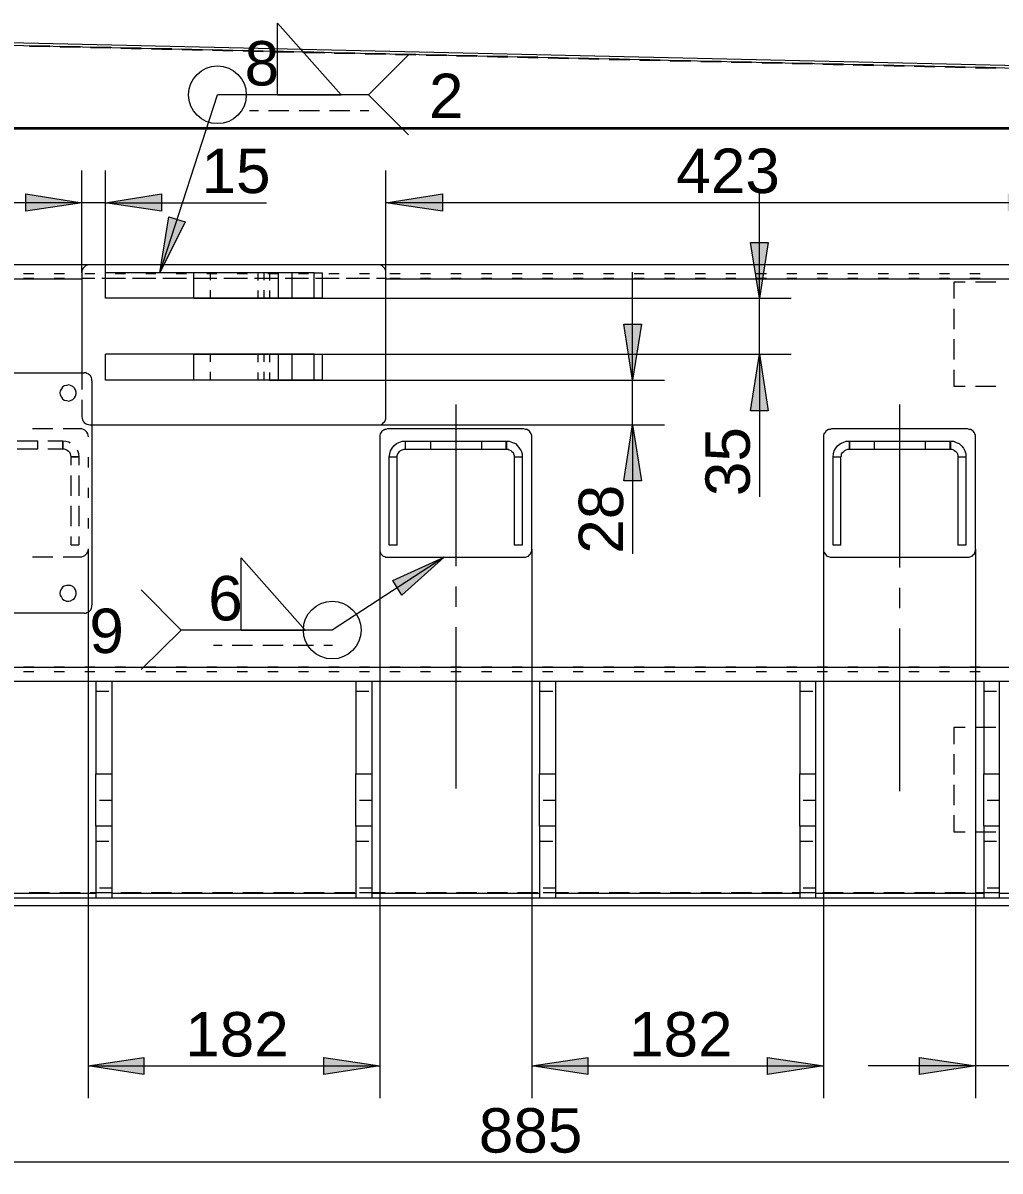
# Model space of a CAD drawing. Header units: millimetres. Extents: x 3 to 591, y 5 to 206.
# Drawn here: x 66 to 127, y 86 to 157.7 of the extents above; entities that cross this region are included whole.
import ezdxf

# ---------------------------------------------------------------- set-up
doc = ezdxf.new("R2010")
doc.units = ezdxf.units.MM

msp = doc.modelspace()

# ---------------------------------------------------------------- hatches: boundary and pattern name
h = msp.add_hatch(color=7)
h.paths.add_polyline_path([(141.746111, 146.473333), (138.253611, 145.944167), (138.253611, 147.037778)])
h.paths.add_polyline_path([(131.727222, 146.473333), (135.255, 147.037778), (135.255, 145.944167)])
h.paths.add_polyline_path([(54.2925, 189.688611), (57.785, 190.217778), (57.785, 189.124167)])
h.paths.add_polyline_path([(53.234167, 189.688611), (49.741667, 189.124167), (49.741667, 190.217778)])
h.paths.add_polyline_path([(130.951111, 92.604167), (134.478889, 93.133333), (134.478889, 92.075)])
h.paths.add_polyline_path([(125.447778, 92.604167), (121.955278, 92.075), (121.955278, 93.133333)])
h.paths.add_polyline_path([(130.951111, 146.473333), (127.458611, 145.944167), (127.458611, 147.037778)])
h.paths.add_polyline_path([(88.653056, 146.473333), (92.180833, 147.037778), (92.180833, 145.944167)])
at = {"true_color": 0x0000ff}
h = msp.add_hatch(color=5, dxfattribs=at)
h.paths.add_polyline_path([(55.068611, 147.672778), (52.352222, 149.965833), (53.163611, 150.671389)])
h.paths.add_polyline_path([(136.948333, 113.700278), (139.453056, 116.205), (140.088056, 115.358333)])
h.paths.add_polyline_path([(92.286667, 124.354167), (89.640833, 121.990556), (89.076389, 122.907778)])
h.paths.add_polyline_path([(74.541944, 142.098889), (75.106389, 145.591389), (76.129444, 145.273889)])
h = msp.add_hatch(color=7)
h.paths.add_polyline_path([(71.155278, 146.473333), (74.647778, 147.037778), (74.647778, 145.944167)])
h.paths.add_polyline_path([(69.673611, 146.473333), (66.181111, 145.944167), (66.181111, 147.037778)])
h.paths.add_polyline_path([(250.860278, 86.606944), (254.388056, 87.136111), (254.388056, 86.0425)])
h.paths.add_polyline_path([(232.057222, 86.606944), (228.564722, 86.0425), (228.564722, 87.136111)])
h = msp.add_hatch(color=7)
h.paths.add_polyline_path([(111.971667, 137.018889), (112.500833, 133.491111), (111.407222, 133.491111)])
h.paths.add_polyline_path([(111.971667, 140.511389), (111.407222, 144.003889), (112.500833, 144.003889)])
h = msp.add_hatch(color=7)
h.paths.add_polyline_path([(104.034167, 132.609167), (104.598611, 129.116667), (103.505, 129.116667)])
h.paths.add_polyline_path([(104.034167, 135.396111), (103.505, 138.888611), (104.598611, 138.888611)])
h.paths.add_polyline_path([(154.375556, 114.688056), (153.846389, 118.215833), (154.904722, 118.215833)])
h.paths.add_polyline_path([(154.375556, 137.512778), (154.904722, 134.020278), (153.846389, 134.020278)])
h.paths.add_polyline_path([(135.219722, 102.587778), (135.748889, 99.095278), (134.690556, 99.095278)])
h.paths.add_polyline_path([(135.219722, 107.209167), (134.690556, 110.701667), (135.748889, 110.701667)])
h = msp.add_hatch(color=7)
h.paths.add_polyline_path([(70.061667, 92.604167), (73.554167, 93.133333), (73.554167, 92.075)])
h.paths.add_polyline_path([(88.265, 92.604167), (84.7725, 92.075), (84.7725, 93.133333)])
h = msp.add_hatch(color=7)
h.paths.add_polyline_path([(97.754722, 92.604167), (101.247222, 93.133333), (101.247222, 92.075)])
h.paths.add_polyline_path([(115.958056, 92.604167), (112.465556, 92.075), (112.465556, 93.133333)])

# ---------------------------------------------------------------- linework, layer by layer
at = {"color": 5, "lineweight": 0, "true_color": 0x0000ff}
for points in [[(81.879722, 153.211389), (81.879722, 157.691667)], [(81.879722, 157.691667), (85.866111, 153.211389)], [(90.064167, 155.716111), (87.559444, 153.211389)], [(74.541944, 142.098889), (78.140278, 153.211389)], [(87.559444, 153.211389), (78.140278, 153.211389)], [(81.879722, 153.211389), (85.866111, 153.211389)], [(90.064167, 150.706667), (87.559444, 153.211389)], [(79.621944, 119.803333), (79.621944, 124.318889)], [(79.621944, 124.318889), (83.608333, 119.803333)], [(92.286667, 124.354167), (85.301667, 119.803333)], [(73.377778, 122.308056), (75.8825, 119.803333)], [(73.377778, 117.333889), (75.8825, 119.803333)], [(85.301667, 119.803333), (75.8825, 119.803333)], [(79.621944, 119.803333), (83.608333, 119.803333)]]:
    msp.add_lwpolyline(points, dxfattribs=at)
at = {"color": 7, "lineweight": 0}
for points in [[(55.068611, 156.703889), (130.951111, 154.975278)], [(130.951111, 154.798889), (55.068611, 156.5275)], [(66.398957, 156.29474), (67.668627, 156.265791)], [(67.669616, 156.200422), (66.399946, 156.229372)], [(68.303462, 156.251316), (69.573132, 156.222367)], [(70.207967, 156.207892), (71.477637, 156.178943)], [(69.574121, 156.156998), (68.304451, 156.185948)], [(71.478626, 156.113573), (70.208956, 156.142523)], [(72.112472, 156.164468), (73.382142, 156.135519)], [(73.383131, 156.070149), (72.113461, 156.099098)], [(74.016977, 156.121044), (75.286647, 156.092095)], [(75.287636, 156.026724), (74.017966, 156.055674)], [(75.921482, 156.077621), (77.191152, 156.048671)], [(77.192141, 155.983299), (75.922471, 156.012249)], [(77.825987, 156.034197), (79.095657, 156.005247)], [(79.096646, 155.939875), (77.826976, 155.968824)], [(79.730492, 155.990773), (81.000162, 155.961823)], [(81.001151, 155.89645), (79.731481, 155.9254)], [(81.634997, 155.947349), (82.904667, 155.918399)], [(82.905656, 155.853025), (81.635986, 155.881975)], [(83.539502, 155.903925), (84.809172, 155.874975)], [(84.810161, 155.809601), (83.540491, 155.83855)], [(85.444007, 155.860501), (86.713677, 155.831551)], [(86.714666, 155.766176), (85.444996, 155.795126)], [(87.348512, 155.817077), (88.618183, 155.788127)], [(88.619171, 155.722751), (87.349501, 155.751701)], [(89.253018, 155.773653), (90.522688, 155.744704)], [(90.523676, 155.679327), (89.254006, 155.708276)], [(91.157523, 155.730229), (92.427193, 155.70128)], [(92.428181, 155.635902), (91.158511, 155.664852)], [(93.062028, 155.686805), (94.331698, 155.657856)], [(94.332686, 155.592477), (93.063016, 155.621427)], [(94.966533, 155.643381), (96.236203, 155.614432)], [(96.237191, 155.549053), (94.967521, 155.578002)], [(96.871038, 155.599957), (98.140708, 155.571008)], [(98.141696, 155.505628), (96.872026, 155.534578)], [(98.775543, 155.556533), (100.045213, 155.527584)], [(100.046201, 155.462203), (98.776531, 155.491153)], [(100.680048, 155.513109), (101.949718, 155.48416)], [(101.950706, 155.418779), (100.681036, 155.447729)], [(102.584553, 155.469685), (103.854223, 155.440736)], [(103.855211, 155.375354), (102.585541, 155.404304)], [(104.489058, 155.426261), (105.758728, 155.397312)], [(105.759716, 155.331929), (104.490046, 155.360879)], [(106.393563, 155.382837), (107.663233, 155.353888)], [(107.664221, 155.288505), (106.394551, 155.317455)], [(108.298068, 155.339413), (109.567738, 155.310464)], [(109.568726, 155.24508), (108.299056, 155.27403)], [(110.202573, 155.295989), (111.472243, 155.26704)], [(111.473231, 155.201655), (110.203561, 155.230605)], [(112.107078, 155.252565), (113.376748, 155.223616)], [(113.377736, 155.158231), (112.108066, 155.187181)], [(114.011583, 155.209141), (115.281253, 155.180192)], [(115.282241, 155.114806), (114.012571, 155.143756)], [(115.916088, 155.165717), (117.185758, 155.136768)], [(117.186746, 155.071382), (115.917076, 155.100331)], [(117.820593, 155.122293), (119.090263, 155.093344)], [(119.091251, 155.027957), (117.821581, 155.056907)], [(119.725098, 155.078869), (120.994768, 155.04992)], [(120.995756, 154.984532), (119.726086, 155.013482)], [(121.629603, 155.035446), (122.899273, 155.006496)], [(122.900261, 154.941108), (121.630591, 154.970057)], [(123.534108, 154.992022), (124.803778, 154.963072)], [(124.804766, 154.897683), (123.535096, 154.926633)], [(125.438613, 154.948598), (126.708283, 154.919648)], [(126.709271, 154.854258), (125.439601, 154.883208)], [(80.69326, 152.219942), (80.148924, 152.219942)], [(82.59826, 152.219942), (81.32826, 152.219942)], [(84.50326, 152.219942), (83.23326, 152.219942)], [(86.40826, 152.219942), (85.13826, 152.219942)], [(87.587243, 152.219942), (87.04326, 152.219942)], [(55.068611, 151.165278), (130.951111, 151.165278)], [(130.951111, 151.059444), (55.068611, 151.059444)], [(66.391614, 151.112432), (67.661614, 151.112432)], [(67.661649, 151.078847), (66.391649, 151.078847)], [(68.296614, 151.112432), (69.566614, 151.112432)], [(69.566649, 151.078847), (68.296649, 151.078847)], [(70.201614, 151.112432), (71.471614, 151.112432)], [(71.471649, 151.078847), (70.201649, 151.078847)], [(72.106614, 151.112432), (73.376614, 151.112432)], [(73.376649, 151.078847), (72.106649, 151.078847)], [(74.011614, 151.112432), (75.281614, 151.112432)], [(75.281649, 151.078847), (74.011649, 151.078847)], [(75.916614, 151.112432), (77.186614, 151.112432)], [(77.186649, 151.078847), (75.916649, 151.078847)], [(77.821614, 151.112432), (79.091614, 151.112432)], [(79.091649, 151.078847), (77.821649, 151.078847)], [(79.726614, 151.112432), (80.996614, 151.112432)], [(80.996649, 151.078847), (79.726649, 151.078847)], [(81.631614, 151.112432), (82.901614, 151.112432)], [(82.901649, 151.078847), (81.631649, 151.078847)], [(83.536614, 151.112432), (84.806614, 151.112432)], [(84.806649, 151.078847), (83.536649, 151.078847)], [(85.441614, 151.112432), (86.711614, 151.112432)], [(86.711649, 151.078847), (85.441649, 151.078847)], [(87.346614, 151.112432), (88.616614, 151.112432)], [(88.616649, 151.078847), (87.346649, 151.078847)], [(89.251614, 151.112432), (90.521614, 151.112432)], [(90.521649, 151.078847), (89.251649, 151.078847)], [(91.156614, 151.112432), (92.426614, 151.112432)], [(92.426649, 151.078847), (91.156649, 151.078847)], [(93.061614, 151.112432), (94.331614, 151.112432)], [(94.331649, 151.078847), (93.061649, 151.078847)], [(94.966614, 151.112432), (96.236614, 151.112432)], [(96.236649, 151.078847), (94.966649, 151.078847)], [(96.871614, 151.112432), (98.141614, 151.112432)], [(98.141649, 151.078847), (96.871649, 151.078847)], [(98.776614, 151.112432), (100.046614, 151.112432)], [(100.046649, 151.078847), (98.776649, 151.078847)], [(100.681614, 151.112432), (101.951614, 151.112432)], [(101.951649, 151.078847), (100.681649, 151.078847)], [(102.586614, 151.112432), (103.856614, 151.112432)], [(103.856649, 151.078847), (102.586649, 151.078847)], [(104.491614, 151.112432), (105.761614, 151.112432)], [(105.761649, 151.078847), (104.491649, 151.078847)], [(106.396614, 151.112432), (107.666614, 151.112432)], [(107.666649, 151.078847), (106.396649, 151.078847)], [(108.301614, 151.112432), (109.571614, 151.112432)], [(109.571649, 151.078847), (108.301649, 151.078847)], [(110.206614, 151.112432), (111.476614, 151.112432)], [(111.476649, 151.078847), (110.206649, 151.078847)], [(112.111614, 151.112432), (113.381614, 151.112432)], [(113.381649, 151.078847), (112.111649, 151.078847)], [(114.016614, 151.112432), (115.286614, 151.112432)], [(115.286649, 151.078847), (114.016649, 151.078847)], [(115.921614, 151.112432), (117.191614, 151.112432)], [(117.191649, 151.078847), (115.921649, 151.078847)], [(117.826614, 151.112432), (119.096614, 151.112432)], [(119.096649, 151.078847), (117.826649, 151.078847)], [(119.731614, 151.112432), (121.001614, 151.112432)], [(121.001649, 151.078847), (119.731649, 151.078847)], [(121.636614, 151.112432), (122.906614, 151.112432)], [(122.906649, 151.078847), (121.636649, 151.078847)], [(123.541614, 151.112432), (124.811614, 151.112432)], [(124.811649, 151.078847), (123.541649, 151.078847)], [(125.446614, 151.112432), (126.716614, 151.112432)], [(126.716649, 151.078847), (125.446649, 151.078847)], [(69.673611, 142.098889), (69.673611, 148.484167)], [(71.155278, 142.098889), (71.155278, 148.484167)], [(88.653056, 142.098889), (88.653056, 148.484167)], [(111.971667, 140.511389), (111.971667, 147.249444)], [(69.673611, 146.473333), (62.935556, 146.473333)], [(71.155278, 146.473333), (69.673611, 146.473333)], [(71.155278, 146.473333), (81.209444, 146.473333)], [(130.951111, 146.473333), (88.653056, 146.473333)], [(70.1675, 142.592778), (55.068611, 142.592778)], [(70.1675, 142.592778), (70.061667, 142.592778), (69.955833, 142.5575), (69.885278, 142.522222), (69.814722, 142.451667), (69.744167, 142.381111), (69.708889, 142.310556), (69.673611, 142.204722), (69.673611, 142.098889)], [(88.159167, 142.592778), (70.1675, 142.592778)], [(88.653056, 142.098889), (88.653056, 142.204722), (88.617778, 142.310556), (88.5825, 142.381111), (88.511944, 142.451667), (88.441389, 142.522222), (88.370833, 142.5575), (88.265, 142.592778), (88.159167, 142.592778)], [(130.951111, 142.592778), (88.159167, 142.592778)], [(66.679057, 142.04569), (66.044057, 142.04569)], [(68.584057, 142.04569), (67.949057, 142.04569)], [(69.673611, 142.098889), (69.673611, 135.854722)], [(70.489057, 142.04569), (69.854057, 142.04569)], [(71.155278, 140.511389), (71.155278, 142.098889)], [(76.658611, 142.098889), (71.155278, 142.098889)], [(72.394057, 142.04569), (71.759057, 142.04569)], [(74.299057, 142.04569), (73.664057, 142.04569)], [(76.204057, 142.04569), (75.569057, 142.04569)], [(76.658611, 140.511389), (76.658611, 142.098889)], [(81.950278, 142.098889), (81.879722, 142.098889), (81.773889, 142.098889), (81.632778, 142.098889), (81.456389, 142.098889), (81.28, 142.098889), (81.033056, 142.098889), (80.786111, 142.098889), (80.503889, 142.098889), (80.221667, 142.098889), (79.939444, 142.098889), (79.621944, 142.098889), (79.304444, 142.098889), (78.986944, 142.098889), (78.669444, 142.098889), (78.351944, 142.098889), (78.034444, 142.098889), (77.752222, 142.098889), (77.505278, 142.098889), (77.258333, 142.098889), (77.011389, 142.098889), (76.835, 142.098889), (76.658611, 142.098889)], [(78.109057, 142.04569), (77.474057, 142.04569)], [(77.681631, 142.120691), (77.681631, 141.650791)], [(80.014057, 142.04569), (79.379057, 142.04569)], [(80.681654, 141.625567), (80.681654, 142.120514)], [(81.031292, 142.120691), (81.031292, 141.650791)], [(81.919057, 142.04569), (81.284057, 142.04569)], [(81.40319, 141.625567), (81.40319, 142.120514)], [(81.950278, 140.511389), (81.950278, 142.098889)], [(82.796944, 142.098889), (82.55, 142.098889), (82.303056, 142.098889), (82.056111, 142.098889), (81.950278, 142.098889)], [(82.796944, 140.511389), (82.796944, 142.098889)], [(84.172778, 142.098889), (82.796944, 142.098889)], [(83.824057, 142.04569), (83.189057, 142.04569)], [(84.172778, 140.511389), (84.172778, 142.098889)], [(84.172778, 142.098889), (84.278611, 142.098889), (84.349167, 142.098889), (84.455, 142.098889), (84.525556, 142.098889), (84.596111, 142.098889), (84.631389, 142.098889), (84.666667, 142.098889)], [(84.666667, 142.098889), (84.666667, 140.511389)], [(85.729057, 142.04569), (85.094057, 142.04569)], [(87.634057, 142.04569), (86.999057, 142.04569)], [(88.653056, 133.103056), (88.653056, 142.098889)], [(89.539057, 142.04569), (88.904057, 142.04569)], [(91.444057, 142.04569), (90.809057, 142.04569)], [(93.349057, 142.04569), (92.714057, 142.04569)], [(95.254057, 142.04569), (94.619057, 142.04569)], [(97.159057, 142.04569), (96.524057, 142.04569)], [(99.064057, 142.04569), (98.429057, 142.04569)], [(100.969057, 142.04569), (100.334057, 142.04569)], [(102.874057, 142.04569), (102.239057, 142.04569)], [(104.034167, 135.396111), (104.034167, 142.134167)], [(104.779057, 142.04569), (104.144057, 142.04569)], [(106.684057, 142.04569), (106.049057, 142.04569)], [(108.589057, 142.04569), (107.954057, 142.04569)], [(110.494057, 142.04569), (109.859057, 142.04569)], [(112.399057, 142.04569), (111.764057, 142.04569)], [(114.304057, 142.04569), (113.669057, 142.04569)], [(116.209057, 142.04569), (115.574057, 142.04569)], [(118.114057, 142.04569), (117.479057, 142.04569)], [(120.019057, 142.04569), (119.384057, 142.04569)], [(121.924057, 142.04569), (121.289057, 142.04569)], [(123.829057, 142.04569), (123.194057, 142.04569)], [(125.734057, 142.04569), (125.099057, 142.04569)], [(69.673611, 141.710833), (55.068611, 141.710833)], [(66.679057, 141.745688), (66.044057, 141.745688)], [(68.584057, 141.745688), (67.949057, 141.745688)], [(70.291678, 141.745688), (69.681725, 141.745688)], [(70.489057, 141.745688), (69.854057, 141.745688)], [(72.196678, 141.745688), (70.926678, 141.745688)], [(72.394057, 141.745688), (71.759057, 141.745688)], [(74.101678, 141.745688), (72.831678, 141.745688)], [(74.299057, 141.745688), (73.664057, 141.745688)], [(76.006678, 141.745688), (74.736678, 141.745688)], [(76.204057, 141.745688), (75.569057, 141.745688)], [(77.911678, 141.745688), (76.641678, 141.745688)], [(78.109057, 141.745688), (77.474057, 141.745688)], [(79.816678, 141.745688), (78.546678, 141.745688)], [(80.014057, 141.745688), (79.379057, 141.745688)], [(81.721678, 141.745688), (80.451678, 141.745688)], [(81.919057, 141.745688), (81.284057, 141.745688)], [(83.626678, 141.745688), (82.356678, 141.745688)], [(83.824057, 141.745688), (83.189057, 141.745688)], [(85.531678, 141.745688), (84.261678, 141.745688)], [(85.729057, 141.745688), (85.094057, 141.745688)], [(87.436678, 141.745688), (86.166678, 141.745688)], [(87.634057, 141.745688), (86.999057, 141.745688)], [(88.681631, 141.745688), (88.071678, 141.745688)], [(130.951111, 141.710833), (88.653056, 141.710833)], [(89.539057, 141.745688), (88.904057, 141.745688)], [(91.444057, 141.745688), (90.809057, 141.745688)], [(93.349057, 141.745688), (92.714057, 141.745688)], [(95.254057, 141.745688), (94.619057, 141.745688)], [(97.159057, 141.745688), (96.524057, 141.745688)], [(99.064057, 141.745688), (98.429057, 141.745688)], [(100.969057, 141.745688), (100.334057, 141.745688)], [(102.874057, 141.745688), (102.239057, 141.745688)], [(104.779057, 141.745688), (104.144057, 141.745688)], [(106.684057, 141.745688), (106.049057, 141.745688)], [(108.589057, 141.745688), (107.954057, 141.745688)], [(110.494057, 141.745688), (109.859057, 141.745688)], [(112.399057, 141.745688), (111.764057, 141.745688)], [(114.304057, 141.745688), (113.669057, 141.745688)], [(116.209057, 141.745688), (115.574057, 141.745688)], [(118.114057, 141.745688), (117.479057, 141.745688)], [(120.019057, 141.745688), (119.384057, 141.745688)], [(121.924057, 141.745688), (121.289057, 141.745688)], [(123.829057, 141.745688), (123.194057, 141.745688)], [(124.811296, 141.520686), (124.103271, 141.520686)], [(124.103448, 141.520686), (124.103448, 140.493044)], [(125.734057, 141.745688), (125.099057, 141.745688)], [(126.716296, 141.520686), (125.446296, 141.520686)], [(76.658611, 140.511389), (71.155278, 140.511389)], [(76.658611, 140.511389), (113.947222, 140.511389)], [(81.950278, 140.511389), (81.879722, 140.511389), (81.773889, 140.511389), (81.632778, 140.511389), (81.456389, 140.511389), (81.28, 140.511389), (81.033056, 140.511389), (80.786111, 140.511389), (80.503889, 140.511389), (80.221667, 140.511389), (79.939444, 140.511389), (79.621944, 140.511389), (79.304444, 140.511389), (78.986944, 140.511389), (78.669444, 140.511389), (78.351944, 140.511389), (78.034444, 140.511389), (77.752222, 140.511389), (77.505278, 140.511389), (77.258333, 140.511389), (77.011389, 140.511389), (76.835, 140.511389), (76.658611, 140.511389)], [(77.681631, 141.015791), (77.681631, 140.520843)], [(80.681654, 140.520667), (80.681654, 140.990567)], [(81.031292, 141.015791), (81.031292, 140.520843)], [(81.40319, 140.520667), (81.40319, 140.990567)], [(82.796944, 140.511389), (82.55, 140.511389), (82.303056, 140.511389), (82.056111, 140.511389), (81.950278, 140.511389)], [(84.172778, 140.511389), (82.796944, 140.511389)], [(84.666667, 140.511389), (84.631389, 140.511389), (84.596111, 140.511389), (84.525556, 140.511389), (84.455, 140.511389), (84.349167, 140.511389), (84.278611, 140.511389), (84.172778, 140.511389)], [(111.971667, 137.018889), (111.971667, 140.511389)], [(124.103448, 139.858044), (124.103448, 138.588044)], [(124.103448, 137.953044), (124.103448, 136.683044)], [(71.155278, 135.396111), (71.155278, 137.018889)], [(76.658611, 137.018889), (71.155278, 137.018889)], [(76.658611, 137.018889), (113.947222, 137.018889)], [(76.658611, 135.396111), (76.658611, 137.018889)], [(81.950278, 137.018889), (81.879722, 137.018889), (81.773889, 137.018889), (81.632778, 137.018889), (81.456389, 137.018889), (81.28, 137.018889), (81.033056, 137.018889), (80.786111, 137.018889), (80.503889, 137.018889), (80.221667, 137.018889), (79.939444, 137.018889), (79.621944, 137.018889), (79.304444, 137.018889), (78.986944, 137.018889), (78.669444, 137.018889), (78.351944, 137.018889), (78.034444, 137.018889), (77.752222, 137.018889), (77.505278, 137.018889), (77.258333, 137.018889), (77.011389, 137.018889), (76.835, 137.018889), (76.658611, 137.018889)], [(77.681631, 137.020688), (77.681631, 136.550788)], [(80.681654, 136.5256), (80.681654, 137.020547)], [(81.031292, 137.020688), (81.031292, 136.550788)], [(81.40319, 136.5256), (81.40319, 137.020547)], [(81.950278, 135.396111), (81.950278, 137.018889)], [(82.796944, 137.018889), (82.55, 137.018889), (82.303056, 137.018889), (82.056111, 137.018889), (81.950278, 137.018889)], [(82.796944, 135.396111), (82.796944, 137.018889)], [(84.172778, 137.018889), (82.796944, 137.018889)], [(84.172778, 135.396111), (84.172778, 137.018889)], [(84.172778, 137.018889), (84.278611, 137.018889), (84.349167, 137.018889), (84.455, 137.018889), (84.525556, 137.018889), (84.596111, 137.018889), (84.631389, 137.018889), (84.666667, 137.018889)], [(84.666667, 137.018889), (84.666667, 135.396111)], [(111.971667, 137.018889), (111.971667, 128.128889)], [(60.818889, 135.854722), (69.814722, 135.854722)], [(69.681654, 135.870668), (69.681654, 134.81304)], [(70.308611, 135.360833), (70.308611, 135.466667), (70.273333, 135.537222), (70.238056, 135.643056), (70.1675, 135.713611), (70.096944, 135.784167), (69.991111, 135.819444), (69.920556, 135.854722), (69.814722, 135.854722)], [(77.681631, 135.915788), (77.681631, 135.420841)], [(80.681654, 135.4207), (80.681654, 135.8906)], [(81.031292, 135.915788), (81.031292, 135.420841)], [(81.40319, 135.4207), (81.40319, 135.8906)], [(124.103448, 136.048044), (124.103448, 135.020756)], [(70.308611, 135.360833), (70.308611, 121.355556)], [(76.658611, 135.396111), (71.155278, 135.396111)], [(81.950278, 135.396111), (81.879722, 135.396111), (81.773889, 135.396111), (81.632778, 135.396111), (81.456389, 135.396111), (81.28, 135.396111), (81.033056, 135.396111), (80.786111, 135.396111), (80.503889, 135.396111), (80.221667, 135.396111), (79.939444, 135.396111), (79.621944, 135.396111), (79.304444, 135.396111), (78.986944, 135.396111), (78.669444, 135.396111), (78.351944, 135.396111), (78.034444, 135.396111), (77.752222, 135.396111), (77.505278, 135.396111), (77.258333, 135.396111), (77.011389, 135.396111), (76.835, 135.396111), (76.658611, 135.396111)], [(81.385833, 135.396111), (106.045, 135.396111)], [(82.796944, 135.396111), (82.55, 135.396111), (82.303056, 135.396111), (82.056111, 135.396111), (81.950278, 135.396111)], [(84.172778, 135.396111), (82.796944, 135.396111)], [(84.666667, 135.396111), (84.631389, 135.396111), (84.596111, 135.396111), (84.525556, 135.396111), (84.455, 135.396111), (84.349167, 135.396111), (84.278611, 135.396111), (84.172778, 135.396111)], [(104.034167, 132.609167), (104.034167, 135.396111)], [(124.103448, 135.020685), (124.81112, 135.020685)], [(125.44612, 135.020685), (126.71612, 135.020685)], [(69.681654, 134.17804), (69.681654, 133.120765)], [(93.031663, 123.800623), (93.031663, 133.883365)], [(120.731633, 123.718849), (120.731633, 133.883082)], [(69.681654, 133.120694), (69.691179, 133.022975), (69.719754, 132.929489), (69.765968, 132.843058), (69.828057, 132.767211), (69.903904, 132.705122), (69.990335, 132.658908), (70.084174, 132.630333), (70.181541, 132.620808)], [(70.181646, 132.620667), (70.331577, 132.620667)], [(70.308611, 132.609167), (88.159167, 132.609167)], [(88.159167, 132.609167), (88.265, 132.609167), (88.370833, 132.644444), (88.441389, 132.679722), (88.511944, 132.750278), (88.5825, 132.820833), (88.617778, 132.926667), (88.653056, 132.997222), (88.653056, 133.103056)], [(88.159167, 132.609167), (106.045, 132.609167)], [(104.034167, 132.609167), (104.034167, 124.565833)], [(67.871728, 132.370689), (66.601728, 132.370689)], [(69.581642, 132.370689), (68.506728, 132.370689)], [(70.081634, 131.870697), (70.072109, 131.968064), (70.043534, 132.061902), (69.99732, 132.148333), (69.935231, 132.22418), (69.859384, 132.286269), (69.772953, 132.332483), (69.679114, 132.361058), (69.581748, 132.370583)], [(88.758889, 132.362222), (88.653056, 132.326944), (88.5825, 132.326944), (88.476667, 132.256389), (88.406111, 132.221111), (88.335556, 132.115278), (88.300278, 132.044722), (88.265, 131.938889), (88.265, 131.868333)], [(88.265, 131.868333), (88.265, 124.848056)], [(97.260833, 132.362222), (88.758889, 132.362222)], [(97.754722, 131.868333), (97.754722, 131.938889), (97.719444, 132.044722), (97.684167, 132.115278), (97.613611, 132.221111), (97.543056, 132.256389), (97.4725, 132.326944), (97.366667, 132.326944), (97.260833, 132.362222)], [(97.754722, 124.848056), (97.754722, 131.868333)], [(116.451944, 132.362222), (116.381389, 132.326944), (116.275556, 132.326944), (116.169722, 132.256389), (116.099167, 132.221111), (116.063889, 132.115278), (115.993333, 132.044722), (115.958056, 131.938889), (115.958056, 131.868333)], [(115.958056, 131.868333), (115.958056, 124.848056)], [(124.953889, 132.362222), (116.451944, 132.362222)], [(125.447778, 131.868333), (125.447778, 131.938889), (125.4125, 132.044722), (125.377222, 132.115278), (125.306667, 132.221111), (125.236111, 132.256389), (125.165556, 132.326944), (125.059722, 132.326944), (124.953889, 132.362222)], [(125.447778, 124.848056), (125.447778, 131.868333)], [(65.649087, 131.620683), (66.919087, 131.620683)], [(66.931646, 131.120691), (66.931646, 131.620577)], [(67.554087, 131.620683), (68.48154, 131.620683)], [(68.481646, 131.620683), (68.676732, 131.601633), (68.864409, 131.544483), (68.946929, 131.500361)], [(68.481646, 131.620683), (68.481646, 131.120797)], [(68.481646, 131.120691), (68.481646, 131.620577)], [(88.864722, 130.598333), (88.9, 130.81), (88.935278, 130.986389), (89.041111, 131.162778), (89.146944, 131.303889), (89.323333, 131.445), (89.464444, 131.515556), (89.676111, 131.586111), (89.8525, 131.586111)], [(89.8525, 131.586111), (89.8525, 131.092222)], [(89.8525, 131.586111), (96.167222, 131.586111)], [(89.881639, 131.120691), (89.881639, 131.620577)], [(91.431639, 131.620683), (91.431639, 131.120797)], [(94.631651, 131.120691), (94.631651, 131.620577)], [(96.167222, 131.586111), (96.343611, 131.586111), (96.555278, 131.515556), (96.731667, 131.445), (96.872778, 131.303889), (96.978611, 131.162778), (97.084444, 130.986389), (97.155, 130.81), (97.155, 130.598333)], [(96.167222, 131.092222), (96.167222, 131.586111)], [(96.181651, 131.620683), (96.181651, 131.120797)], [(116.557778, 130.598333), (116.593056, 130.81), (116.628333, 130.986389), (116.734167, 131.162778), (116.84, 131.303889), (117.016389, 131.445), (117.192778, 131.515556), (117.369167, 131.586111), (117.580833, 131.586111)], [(117.580833, 131.586111), (117.580833, 131.092222)], [(117.580833, 131.586111), (123.860278, 131.586111)], [(117.581645, 131.120691), (117.581645, 131.620577)], [(119.131644, 131.620683), (119.131644, 131.120797)], [(122.331656, 131.120691), (122.331656, 131.620577)], [(123.860278, 131.092222), (123.860278, 131.586111)], [(123.860278, 131.586111), (124.071944, 131.586111), (124.248333, 131.515556), (124.424722, 131.445), (124.565833, 131.303889), (124.706944, 131.162778), (124.7775, 130.986389), (124.848056, 130.81), (124.848056, 130.598333)], [(123.881656, 131.620683), (123.881656, 131.120797)], [(65.649087, 131.120691), (66.919087, 131.120691)], [(67.554087, 131.120691), (68.48154, 131.120691)], [(68.481646, 131.120691), (68.579365, 131.111166), (68.672851, 131.082591), (68.759282, 131.036377), (68.835129, 130.974289), (68.897218, 130.898441), (68.943432, 130.812011), (68.972007, 130.718172), (68.981532, 130.620805)], [(68.981637, 130.620664), (68.981637, 130.093261)], [(68.981637, 130.620664), (69.481524, 130.620664)], [(69.481629, 130.620664), (68.981743, 130.620664)], [(69.379404, 131.05226), (69.405571, 131.003322), (69.462368, 130.815644), (69.481771, 130.620558)], [(69.481629, 130.620664), (69.481629, 130.093261)], [(70.081634, 129.958077), (70.081634, 130.593077)], [(89.358611, 130.598333), (88.864722, 130.598333)], [(88.864722, 125.095), (88.864722, 130.598333)], [(89.358611, 130.598333), (89.358611, 130.704167), (89.393889, 130.81), (89.464444, 130.880556), (89.499722, 130.951111), (89.570278, 131.021667), (89.676111, 131.056944), (89.781944, 131.092222), (89.8525, 131.092222)], [(89.358611, 125.095), (89.358611, 130.598333)], [(89.8525, 131.092222), (96.167222, 131.092222)], [(96.167222, 131.092222), (96.273056, 131.092222), (96.343611, 131.056944), (96.449444, 131.021667), (96.52, 130.951111), (96.590556, 130.880556), (96.625833, 130.81), (96.661111, 130.704167), (96.661111, 130.598333)], [(96.661111, 130.598333), (96.661111, 125.095)], [(97.155, 130.598333), (96.661111, 130.598333)], [(97.155, 130.598333), (97.155, 125.095)], [(117.051667, 130.598333), (116.557778, 130.598333)], [(116.557778, 125.095), (116.557778, 130.598333)], [(117.051667, 130.598333), (117.086944, 130.704167), (117.086944, 130.81), (117.1575, 130.880556), (117.228056, 130.951111), (117.298611, 131.021667), (117.369167, 131.056944), (117.475, 131.092222), (117.580833, 131.092222)], [(117.051667, 125.095), (117.051667, 130.598333)], [(117.580833, 131.092222), (123.860278, 131.092222)], [(123.860278, 131.092222), (123.966111, 131.092222), (124.071944, 131.056944), (124.1425, 131.021667), (124.213056, 130.951111), (124.283611, 130.880556), (124.318889, 130.81), (124.354167, 130.704167), (124.354167, 130.598333)], [(124.848056, 130.598333), (124.354167, 130.598333)], [(124.354167, 130.598333), (124.354167, 125.095)], [(124.848056, 130.598333), (124.848056, 125.095)], [(68.981637, 129.458261), (68.981637, 128.188261)], [(69.481629, 129.458261), (69.481629, 128.188261)], [(70.081634, 128.053077), (70.081634, 128.688077)], [(68.981637, 127.553261), (68.981637, 126.283261)], [(69.481629, 127.553261), (69.481629, 126.283261)], [(70.081634, 126.148077), (70.081634, 126.783077)], [(68.981637, 125.648261), (68.981637, 125.120506)], [(69.481629, 125.648261), (69.481629, 125.120506)], [(68.981637, 125.120682), (69.481524, 125.120682)], [(69.581642, 124.370677), (69.679009, 124.380202), (69.772847, 124.408777), (69.859278, 124.454991), (69.935125, 124.517079), (69.997214, 124.592927), (70.043428, 124.679357), (70.072003, 124.773196), (70.081528, 124.870563)], [(70.061667, 124.848056), (70.061667, 90.593333)], [(88.265, 124.848056), (88.265, 90.593333)], [(88.265, 124.848056), (88.265, 124.742222), (88.300278, 124.671667), (88.335556, 124.565833), (88.406111, 124.495278), (88.476667, 124.424722), (88.5825, 124.389444), (88.653056, 124.354167), (88.758889, 124.354167)], [(89.358611, 125.095), (88.864722, 125.095)], [(97.155, 125.095), (96.661111, 125.095)], [(97.260833, 124.354167), (97.366667, 124.354167), (97.4725, 124.389444), (97.543056, 124.424722), (97.613611, 124.495278), (97.684167, 124.565833), (97.719444, 124.671667), (97.754722, 124.742222), (97.754722, 124.848056)], [(97.754722, 124.848056), (97.754722, 90.593333)], [(115.958056, 124.848056), (115.958056, 90.593333)], [(115.958056, 124.848056), (115.958056, 124.742222), (115.993333, 124.671667), (116.063889, 124.565833), (116.099167, 124.495278), (116.169722, 124.424722), (116.275556, 124.389444), (116.381389, 124.354167), (116.451944, 124.354167)], [(117.051667, 125.095), (116.557778, 125.095)], [(124.848056, 125.095), (124.354167, 125.095)], [(124.953889, 124.354167), (125.059722, 124.354167), (125.165556, 124.389444), (125.236111, 124.424722), (125.306667, 124.495278), (125.377222, 124.565833), (125.4125, 124.671667), (125.447778, 124.742222), (125.447778, 124.848056)], [(125.447778, 124.848056), (125.447778, 90.593333)], [(66.601552, 124.370677), (67.871552, 124.370677)], [(68.506552, 124.370677), (69.581818, 124.370677)], [(88.758889, 124.354167), (97.260833, 124.354167)], [(116.451944, 124.354167), (124.953889, 124.354167)], [(93.031663, 121.260623), (93.031663, 122.530623)], [(120.731633, 121.178849), (120.731633, 122.448849)], [(69.814722, 120.861667), (69.920556, 120.861667), (69.991111, 120.896944), (70.096944, 120.932222), (70.1675, 121.002778), (70.238056, 121.073333), (70.273333, 121.179167), (70.308611, 121.249722), (70.308611, 121.355556)], [(69.814722, 120.861667), (60.818889, 120.861667)], [(93.031663, 109.907881), (93.031663, 119.990623)], [(120.731633, 109.744263), (120.731633, 119.908849)], [(78.42691, 118.834711), (77.882574, 118.834711)], [(80.33191, 118.834711), (79.06191, 118.834711)], [(82.23691, 118.834711), (80.96691, 118.834711)], [(84.14191, 118.834711), (82.87191, 118.834711)], [(85.320893, 118.834711), (84.77691, 118.834711)], [(130.951111, 117.475), (55.068611, 117.475)], [(66.679057, 117.495673), (66.044057, 117.495673)], [(66.679057, 117.195671), (66.044057, 117.195671)], [(68.584057, 117.495673), (67.949057, 117.495673)], [(68.584057, 117.195671), (67.949057, 117.195671)], [(70.489057, 117.495673), (69.854057, 117.495673)], [(70.489057, 117.195671), (69.854057, 117.195671)], [(72.394057, 117.495673), (71.759057, 117.495673)], [(72.394057, 117.195671), (71.759057, 117.195671)], [(74.299057, 117.495673), (73.664057, 117.495673)], [(74.299057, 117.195671), (73.664057, 117.195671)], [(76.204057, 117.495673), (75.569057, 117.495673)], [(76.204057, 117.195671), (75.569057, 117.195671)], [(78.109057, 117.495673), (77.474057, 117.495673)], [(78.109057, 117.195671), (77.474057, 117.195671)], [(80.014057, 117.495673), (79.379057, 117.495673)], [(80.014057, 117.195671), (79.379057, 117.195671)], [(81.919057, 117.495673), (81.284057, 117.495673)], [(81.919057, 117.195671), (81.284057, 117.195671)], [(83.824057, 117.495673), (83.189057, 117.495673)], [(83.824057, 117.195671), (83.189057, 117.195671)], [(85.729057, 117.495673), (85.094057, 117.495673)], [(85.729057, 117.195671), (85.094057, 117.195671)], [(87.634057, 117.495673), (86.999057, 117.495673)], [(87.634057, 117.195671), (86.999057, 117.195671)], [(89.539057, 117.495673), (88.904057, 117.495673)], [(89.539057, 117.195671), (88.904057, 117.195671)], [(91.444057, 117.495673), (90.809057, 117.495673)], [(91.444057, 117.195671), (90.809057, 117.195671)], [(93.349057, 117.495673), (92.714057, 117.495673)], [(93.349057, 117.195671), (92.714057, 117.195671)], [(95.254057, 117.495673), (94.619057, 117.495673)], [(95.254057, 117.195671), (94.619057, 117.195671)], [(97.159057, 117.495673), (96.524057, 117.495673)], [(97.159057, 117.195671), (96.524057, 117.195671)], [(99.064057, 117.495673), (98.429057, 117.495673)], [(99.064057, 117.195671), (98.429057, 117.195671)], [(100.969057, 117.495673), (100.334057, 117.495673)], [(100.969057, 117.195671), (100.334057, 117.195671)], [(102.874057, 117.495673), (102.239057, 117.495673)], [(102.874057, 117.195671), (102.239057, 117.195671)], [(104.779057, 117.495673), (104.144057, 117.495673)], [(104.779057, 117.195671), (104.144057, 117.195671)], [(106.684057, 117.495673), (106.049057, 117.495673)], [(106.684057, 117.195671), (106.049057, 117.195671)], [(108.589057, 117.495673), (107.954057, 117.495673)], [(108.589057, 117.195671), (107.954057, 117.195671)], [(110.494057, 117.495673), (109.859057, 117.495673)], [(110.494057, 117.195671), (109.859057, 117.195671)], [(112.399057, 117.495673), (111.764057, 117.495673)], [(112.399057, 117.195671), (111.764057, 117.195671)], [(114.304057, 117.495673), (113.669057, 117.495673)], [(114.304057, 117.195671), (113.669057, 117.195671)], [(116.209057, 117.495673), (115.574057, 117.495673)], [(116.209057, 117.195671), (115.574057, 117.195671)], [(118.114057, 117.495673), (117.479057, 117.495673)], [(118.114057, 117.195671), (117.479057, 117.195671)], [(120.019057, 117.495673), (119.384057, 117.495673)], [(120.019057, 117.195671), (119.384057, 117.195671)], [(121.924057, 117.495673), (121.289057, 117.495673)], [(121.924057, 117.195671), (121.289057, 117.195671)], [(123.829057, 117.495673), (123.194057, 117.495673)], [(123.829057, 117.195671), (123.194057, 117.195671)], [(125.734057, 117.495673), (125.099057, 117.495673)], [(125.734057, 117.195671), (125.099057, 117.195671)], [(130.951111, 116.593056), (55.068611, 116.593056)], [(71.543333, 116.593056), (70.555556, 116.593056)], [(70.555556, 116.593056), (70.555556, 110.842778)], [(71.543333, 116.593056), (71.543333, 110.842778)], [(87.771111, 116.593056), (86.783333, 116.593056)], [(86.783333, 116.593056), (86.783333, 110.842778)], [(87.771111, 116.593056), (87.771111, 110.842778)], [(99.236389, 116.593056), (98.248611, 116.593056)], [(98.248611, 116.593056), (98.248611, 110.842778)], [(99.236389, 116.593056), (99.236389, 110.842778)], [(115.464167, 116.593056), (114.476389, 116.593056)], [(114.476389, 116.593056), (114.476389, 110.842778)], [(115.464167, 116.593056), (115.464167, 110.842778)], [(126.929444, 116.593056), (125.976944, 116.593056)], [(125.976944, 116.593056), (125.976944, 110.842778)], [(126.929444, 116.593056), (126.929444, 110.842778)], [(70.581661, 115.995697), (71.364122, 115.995697)], [(86.806652, 115.995697), (87.589113, 115.995697)], [(98.281631, 115.995697), (99.064092, 115.995697)], [(114.506657, 115.995697), (115.289118, 115.995697)], [(125.981636, 115.995697), (126.764097, 115.995697)], [(124.811296, 113.720668), (124.103271, 113.720668)], [(124.103448, 113.720668), (124.103448, 112.693027)], [(126.716296, 113.720668), (125.446296, 113.720668)], [(124.103448, 112.058027), (124.103448, 110.788027)], [(70.555556, 110.842778), (71.543333, 110.842778)], [(70.555556, 107.561944), (70.555556, 107.914722), (70.555556, 108.2675), (70.555556, 108.620278), (70.555556, 109.008333), (70.555556, 109.361111), (70.555556, 109.749167), (70.555556, 110.101944), (70.555556, 110.49), (70.555556, 110.842778)], [(71.543333, 110.842778), (71.543333, 110.49), (71.543333, 110.101944), (71.543333, 109.749167), (71.543333, 109.361111), (71.543333, 109.008333), (71.543333, 108.620278), (71.543333, 108.2675), (71.543333, 107.914722), (71.543333, 107.561944)], [(86.783333, 110.842778), (87.771111, 110.842778)], [(86.783333, 107.561944), (86.783333, 107.914722), (86.783333, 108.2675), (86.783333, 108.620278), (86.783333, 109.008333), (86.783333, 109.361111), (86.783333, 109.749167), (86.783333, 110.101944), (86.783333, 110.49), (86.783333, 110.842778)], [(87.771111, 110.842778), (87.771111, 110.49), (87.771111, 110.101944), (87.771111, 109.749167), (87.771111, 109.361111), (87.771111, 109.008333), (87.771111, 108.620278), (87.771111, 108.2675), (87.771111, 107.914722), (87.771111, 107.561944)], [(98.248611, 110.842778), (99.236389, 110.842778)], [(98.248611, 107.561944), (98.248611, 107.914722), (98.248611, 108.2675), (98.248611, 108.620278), (98.248611, 109.008333), (98.248611, 109.361111), (98.248611, 109.749167), (98.248611, 110.101944), (98.248611, 110.49), (98.248611, 110.842778)], [(99.236389, 110.842778), (99.236389, 110.49), (99.236389, 110.101944), (99.236389, 109.749167), (99.236389, 109.361111), (99.236389, 109.008333), (99.236389, 108.620278), (99.236389, 108.2675), (99.236389, 107.914722), (99.236389, 107.561944)], [(114.476389, 110.842778), (115.464167, 110.842778)], [(114.476389, 107.561944), (114.476389, 107.914722), (114.476389, 108.2675), (114.476389, 108.620278), (114.476389, 109.008333), (114.476389, 109.361111), (114.476389, 109.749167), (114.476389, 110.101944), (114.476389, 110.49), (114.476389, 110.842778)], [(115.464167, 110.842778), (115.464167, 110.49), (115.464167, 110.101944), (115.464167, 109.749167), (115.464167, 109.361111), (115.464167, 109.008333), (115.464167, 108.620278), (115.464167, 108.2675), (115.464167, 107.914722), (115.464167, 107.561944)], [(125.976944, 110.842778), (126.929444, 110.842778)], [(125.976944, 107.561944), (125.976944, 107.914722), (125.976944, 108.2675), (125.976944, 108.620278), (125.976944, 109.008333), (125.976944, 109.361111), (125.976944, 109.749167), (125.976944, 110.101944), (125.976944, 110.49), (125.976944, 110.842778)], [(126.929444, 110.842778), (126.929444, 110.49), (126.929444, 110.101944), (126.929444, 109.749167), (126.929444, 109.361111), (126.929444, 109.008333), (126.929444, 108.620278), (126.929444, 108.2675), (126.929444, 107.914722), (126.929444, 107.561944)], [(124.103448, 110.153027), (124.103448, 108.883027)], [(71.556633, 109.160698), (70.774172, 109.160698)], [(87.781624, 109.160698), (86.999163, 109.160698)], [(99.256638, 109.160698), (98.474177, 109.160698)], [(115.481629, 109.160698), (114.699168, 109.160698)], [(126.956644, 109.160698), (126.174182, 109.160698)], [(124.103448, 108.248027), (124.103448, 107.220738)], [(71.543333, 107.561944), (70.555556, 107.561944)], [(70.555556, 107.561944), (70.555556, 103.081667)], [(71.543333, 107.561944), (71.543333, 103.081667)], [(87.771111, 107.561944), (86.783333, 107.561944)], [(86.783333, 107.561944), (86.783333, 103.081667)], [(87.771111, 107.561944), (87.771111, 103.081667)], [(99.236389, 107.561944), (98.248611, 107.561944)], [(98.248611, 107.561944), (98.248611, 103.081667)], [(99.236389, 107.561944), (99.236389, 103.081667)], [(115.464167, 107.561944), (114.476389, 107.561944)], [(114.476389, 107.561944), (114.476389, 103.081667)], [(115.464167, 107.561944), (115.464167, 103.081667)], [(126.929444, 107.561944), (125.976944, 107.561944)], [(125.976944, 107.561944), (125.976944, 103.081667)], [(126.929444, 107.561944), (126.929444, 103.081667)], [(124.103448, 107.220667), (124.81112, 107.220667)], [(125.44612, 107.220667), (126.71612, 107.220667)], [(70.581661, 106.630682), (71.364122, 106.630682)], [(86.806652, 106.630682), (87.589113, 106.630682)], [(98.281631, 106.630682), (99.064092, 106.630682)], [(114.506657, 106.630682), (115.289118, 106.630682)], [(125.981636, 106.630682), (126.764097, 106.630682)], [(70.555556, 103.363889), (60.078056, 103.363889)], [(67.661649, 103.395674), (66.391649, 103.395674)], [(69.566649, 103.395674), (68.296649, 103.395674)], [(71.471649, 103.395674), (70.201649, 103.395674)], [(71.556633, 103.695676), (70.774172, 103.695676)], [(71.556633, 103.395674), (70.774172, 103.395674)], [(86.783333, 103.363889), (71.543333, 103.363889)], [(73.376649, 103.395674), (72.106649, 103.395674)], [(75.281649, 103.395674), (74.011649, 103.395674)], [(77.186649, 103.395674), (75.916649, 103.395674)], [(79.091649, 103.395674), (77.821649, 103.395674)], [(80.996649, 103.395674), (79.726649, 103.395674)], [(82.901649, 103.395674), (81.631649, 103.395674)], [(84.806649, 103.395674), (83.536649, 103.395674)], [(86.711649, 103.395674), (85.441649, 103.395674)], [(87.781624, 103.695676), (86.999163, 103.695676)], [(87.781624, 103.395674), (86.999163, 103.395674)], [(88.616649, 103.395674), (87.346649, 103.395674)], [(98.248611, 103.363889), (87.771111, 103.363889)], [(90.521649, 103.395674), (89.251649, 103.395674)], [(92.426649, 103.395674), (91.156649, 103.395674)], [(94.331649, 103.395674), (93.061649, 103.395674)], [(96.236649, 103.395674), (94.966649, 103.395674)], [(98.141649, 103.395674), (96.871649, 103.395674)], [(99.256638, 103.695676), (98.474177, 103.695676)], [(99.256638, 103.395674), (98.474177, 103.395674)], [(100.046649, 103.395674), (98.776649, 103.395674)], [(114.476389, 103.363889), (99.236389, 103.363889)], [(101.951649, 103.395674), (100.681649, 103.395674)], [(103.856649, 103.395674), (102.586649, 103.395674)], [(105.761649, 103.395674), (104.491649, 103.395674)], [(107.666649, 103.395674), (106.396649, 103.395674)], [(109.571649, 103.395674), (108.301649, 103.395674)], [(111.476649, 103.395674), (110.206649, 103.395674)], [(113.381649, 103.395674), (112.111649, 103.395674)], [(115.286649, 103.395674), (114.016649, 103.395674)], [(115.481629, 103.695676), (114.699168, 103.695676)], [(115.481629, 103.395674), (114.699168, 103.395674)], [(125.976944, 103.363889), (115.464167, 103.363889)], [(117.191649, 103.395674), (115.921649, 103.395674)], [(119.096649, 103.395674), (117.826649, 103.395674)], [(121.001649, 103.395674), (119.731649, 103.395674)], [(122.906649, 103.395674), (121.636649, 103.395674)], [(124.811649, 103.395674), (123.541649, 103.395674)], [(126.716649, 103.395674), (125.446649, 103.395674)], [(126.956644, 103.695676), (126.174182, 103.695676)], [(126.956644, 103.395674), (126.174182, 103.395674)], [(130.951111, 103.363889), (126.929444, 103.363889)], [(141.534444, 102.587778), (53.445833, 102.587778)], [(70.555556, 103.081667), (60.078056, 103.081667)], [(71.543333, 103.081667), (70.555556, 103.081667)], [(86.783333, 103.081667), (71.543333, 103.081667)], [(87.771111, 103.081667), (86.783333, 103.081667)], [(98.248611, 103.081667), (87.771111, 103.081667)], [(99.236389, 103.081667), (98.248611, 103.081667)], [(114.476389, 103.081667), (99.236389, 103.081667)], [(115.464167, 103.081667), (114.476389, 103.081667)], [(125.976944, 103.081667), (115.464167, 103.081667)], [(126.929444, 103.081667), (125.976944, 103.081667)], [(141.534444, 103.081667), (126.929444, 103.081667)], [(70.061667, 92.604167), (88.265, 92.604167)], [(97.754722, 92.604167), (115.958056, 92.604167)], [(125.447778, 92.604167), (118.745, 92.604167)], [(130.951111, 92.604167), (125.447778, 92.604167)], [(53.234167, 86.606944), (141.746111, 86.606944)]]:
    msp.add_lwpolyline(points, dxfattribs=at)
for points in [[(69.673611, 146.473333), (66.181111, 145.944167), (66.181111, 147.037778)], [(71.155278, 146.473333), (74.647778, 147.037778), (74.647778, 145.944167)], [(88.653056, 146.473333), (92.180833, 147.037778), (92.180833, 145.944167)], [(111.971667, 140.511389), (111.407222, 144.003889), (112.500833, 144.003889)], [(104.034167, 135.396111), (103.505, 138.888611), (104.598611, 138.888611)], [(111.971667, 137.018889), (112.500833, 133.491111), (111.407222, 133.491111)], [(68.297778, 134.62), (68.333056, 134.478889), (68.403611, 134.337778), (68.474167, 134.231944), (68.58, 134.161389), (68.721111, 134.126111), (68.862222, 134.090833), (68.968056, 134.126111), (69.109167, 134.196667), (69.215, 134.3025), (69.285556, 134.408333), (69.320833, 134.549444), (69.320833, 134.655278), (69.285556, 134.796389), (69.215, 134.902222), (69.109167, 135.008056), (68.968056, 135.078611), (68.862222, 135.113889), (68.721111, 135.078611), (68.58, 135.043333), (68.474167, 134.972778), (68.403611, 134.866944), (68.333056, 134.725833)], [(104.034167, 132.609167), (104.598611, 129.116667), (103.505, 129.116667)], [(68.297778, 122.096389), (68.333056, 121.955278), (68.403611, 121.849444), (68.474167, 121.743611), (68.58, 121.673056), (68.721111, 121.6025), (68.862222, 121.6025), (68.968056, 121.637778), (69.109167, 121.708333), (69.215, 121.778889), (69.285556, 121.92), (69.320833, 122.025833), (69.320833, 122.166944), (69.285556, 122.308056), (69.215, 122.413889), (69.109167, 122.519722), (68.968056, 122.590278), (68.862222, 122.590278), (68.721111, 122.590278), (68.58, 122.555), (68.474167, 122.484444), (68.403611, 122.378611), (68.333056, 122.2375)], [(70.061667, 92.604167), (73.554167, 93.133333), (73.554167, 92.075)], [(88.265, 92.604167), (84.7725, 92.075), (84.7725, 93.133333)], [(97.754722, 92.604167), (101.247222, 93.133333), (101.247222, 92.075)], [(115.958056, 92.604167), (112.465556, 92.075), (112.465556, 93.133333)], [(125.447778, 92.604167), (121.955278, 92.075), (121.955278, 93.133333)]]:
    msp.add_lwpolyline(points, close=True, dxfattribs=at)
at = {"color": 5, "lineweight": 0, "true_color": 0x0000ff}
for points in [[(74.541944, 142.098889), (75.106389, 145.591389), (76.129444, 145.273889)], [(92.286667, 124.354167), (89.640833, 121.990556), (89.076389, 122.907778)]]:
    msp.add_lwpolyline(points, close=True, dxfattribs=at)
for centre in [(78.140278, 153.211389), (85.301667, 119.803333)]:
    msp.add_circle(centre, 1.799167, dxfattribs=at)

# ---------------------------------------------------------------- texts
at = {"color": 5, "true_color": 0x0000ff, "char_height": 2.77273, "attachment_point": 1}
for s, insert in [('{\\fArialUnicodeMS|b0|i0|c0;8}', (79.831639, 156.565393)), ('{\\fArialUnicodeMS|b0|i0|c0;2}', (91.341126, 154.529031)), ('{\\fArialUnicodeMS|b0|i0|c0;6}', (77.565283, 123.180161)), ('{\\fArialUnicodeMS|b0|i0|c0;9}', (70.144801, 121.1438))]:
    msp.add_mtext(s, dxfattribs=dict(at, insert=insert))
at = {"color": 7, "char_height": 2.772729, "attachment_point": 1}
for s, insert in [('{\\fArialUnicodeMS|b0|i0|c0;15}', (77.144843, 149.850935)), ('{\\fArialUnicodeMS|b0|i0|c0;423}', (106.777298, 149.852218)), ('{\\fArialUnicodeMS|b0|i0|c0;182}', (76.127102, 95.964853)), ('{\\fArialUnicodeMS|b0|i0|c0;182}', (103.825626, 95.964853)), ('{\\fArialUnicodeMS|b0|i0|c0;885}', (94.450247, 89.965753))]:
    msp.add_mtext(s, dxfattribs=dict(at, insert=insert))
at = {"color": 7, "char_height": 2.772729, "attachment_point": 7, "rotation": 90}
for s, insert in [('{\\fArialUnicodeMS|b0|i0|c0;35}', (111.405922, 128.16365)), ('{\\fArialUnicodeMS|b0|i0|c0;28}', (103.496706, 124.567435))]:
    msp.add_mtext(s, dxfattribs=dict(at, insert=insert))

doc.saveas('drawing.dxf')
